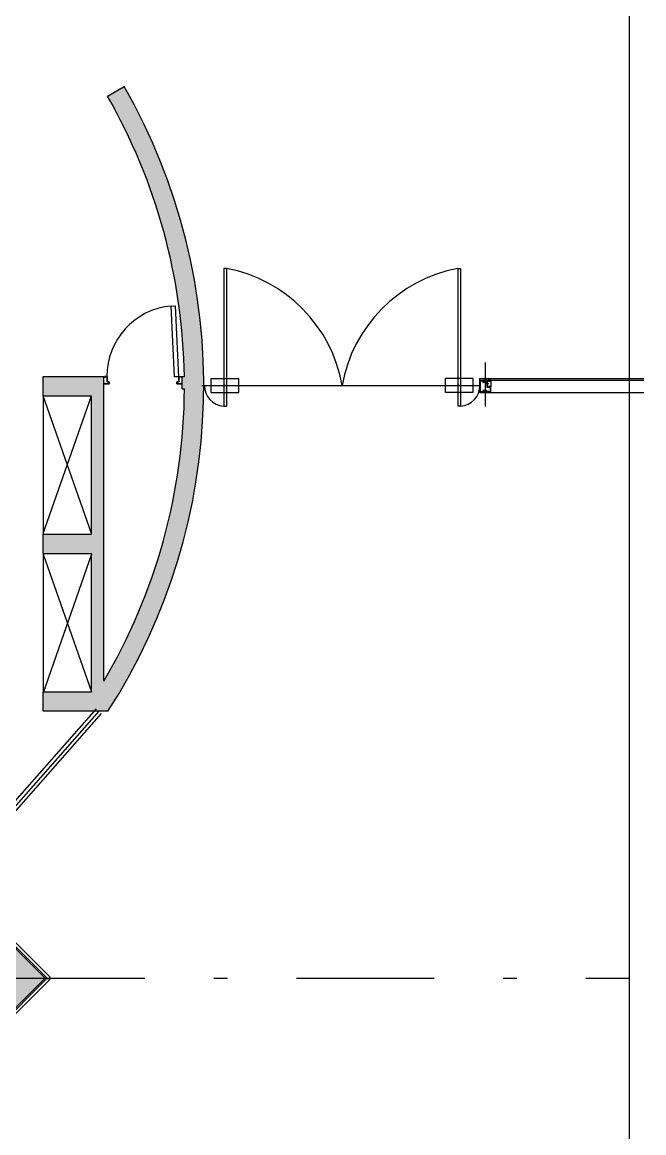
# Model space of a CAD drawing. Header units: millimetres. Extents: x 182 to 575, y -105 to 95.
# Drawn here: x 224.05 to 228.56, y -3.38 to 4.69 of the extents above; entities that cross this region are included whole.
import ezdxf

# ---------------------------------------------------------------- set-up
doc = ezdxf.new("R2010")
doc.units = ezdxf.units.MM
doc.header["$MEASUREMENT"] = 0
doc.linetypes.add('DASHDOT', pattern=[1, 0.5, -0.25, 0, -0.25])
for name, color, linetype in [('base', 253, 'Continuous'), ('EIXOS', 31, 'DASHDOT'), ('EIXOS_PERFIL', 181, 'DASHDOT'), ('XR_BL2_AND_MON-REV15$0$MARMORE', 7, 'Continuous')]:
    doc.layers.add(name, color=color, linetype=linetype)

# ---------------------------------------------------------------- blocks, each defined once
blk = doc.blocks.new('XR_BL2_AND_MON-REV15$0$PILAR_60X60_JUNTA')
at = {"layer": 'base'}
for points in [[(-0.4143, 0.01), (0, 0.4243), (0.4143, 0.01)], [(-0.4143, -0.01), (0, -0.4243), (0.4143, -0.01)]]:
    blk.add_hatch(color=256, dxfattribs=at).paths.add_polyline_path(points)
at = {"layer": 'base', "linetype": 'ByBlock'}
for points in [[(-0.4143, 0.01), (0, 0.4243), (0.4143, 0.01)], [(-0.4143, -0.01), (0, -0.4243), (0.4143, -0.01)]]:
    blk.add_lwpolyline(points, close=True, dxfattribs=at)
at = {"layer": 'base'}
blk.add_point((0, 0), dxfattribs=at)
blk = doc.blocks.new('XR_BL2_AND_MON-REV15$0$P_M')
at = {"layer": 'XR_BL2_AND_MON-REV15$0$MARMORE'}
for p, q in [((-0.0071, 0.0354), (-0.4596, -0.4172)), ((0.0071, 0.0212), (-0.4455, -0.4313)), ((0.0071, 0.0212), (-0.0071, 0.0354)), ((0, 0.0283), (0.0071, 0.0354)), ((0.4384, -0.4243), (0, 0.0141)), ((-0.4525, -0.4243), (-0.4596, -0.4172)), ((-0.4525, -0.4243), (-0.4596, -0.4313)), ((-0.4596, -0.4313), (-0.0071, -0.8839)), ((-0.4525, -0.4243), (-0.4455, -0.4313)), ((-0.4384, -0.4243), (0, -0.8627)), ((-0.0071, -0.8697), (0.4455, -0.4172)), ((0.4455, -0.4172), (0.4596, -0.4313)), ((0.4525, -0.4243), (0.4596, -0.4172)), ((-0.0071, -0.8697), (0.0071, -0.8839)), ((0, -0.8768), (-0.0071, -0.8839))]:
    blk.add_line(p, q, dxfattribs=at)
for points in [[(0.4596, -0.4172), (0.0071, 0.0354)], [(0.0071, -0.8839), (0.4596, -0.4313)]]:
    blk.add_lwpolyline(points, dxfattribs=at)
blk = doc.blocks.new('PERFIL_UNIT_ALCOA')
at = {"color": 1}
for p, q in [((-32.9, 82.7), (-31.8, 82.7)), ((-32.9, 75.7), (-32.9, 82.7)), ((-30.9, 81.8), (-30.9, 79.7)), ((-6.8, 94.7), (-9.4, 94.7)), ((-6.8, 94.7), (-9.4, 94.7)), ((-9.2, 91.6), (-5.5, 91.9)), ((-8, 95.9), (-7, 96.9)), ((-8, 96.3), (-7.5, 96.9)), ((-8, 96.7), (-7.9, 96.9)), ((-8, 95.9), (-7, 96.9)), ((-8, 96.3), (-7.5, 96.9)), ((-8, 96.7), (-7.9, 96.9)), ((-6.9, 95.7), (-8, 96.8)), ((-6.9, 95.7), (-8, 96.8)), ((-7.3, 95.7), (-8, 96.4)), ((-7.3, 95.7), (-8, 96.4)), ((-7.7, 95.7), (-8, 95.9)), ((-7.7, 95.7), (-8, 95.9)), ((-7.8, 95.7), (-6.6, 96.9)), ((-7.8, 95.7), (-6.6, 96.9)), ((-5.5, 94.7), (-7.7, 96.9)), ((-5.5, 94.7), (-7.7, 96.9)), ((-7.4, 95.7), (-6.2, 96.9)), ((-7.4, 95.7), (-6.2, 96.9)), ((-5.1, 94.7), (-7.2, 96.9)), ((-5.1, 94.7), (-7.2, 96.9)), ((-7, 95.7), (-5.8, 96.9)), ((-7, 95.7), (-5.8, 96.9)), ((-4.7, 94.7), (-6.8, 96.9)), ((-6.8, 95), (-4.9, 96.9)), ((-6.8, 95.4), (-5.3, 96.9)), ((-4.7, 94.7), (-6.8, 96.9)), ((-6.8, 95), (-4.9, 96.9)), ((-6.8, 95.4), (-5.3, 96.9)), ((-6.8, 94.7), (-6.8, 95.7)), ((-6.8, 94.7), (-6.8, 95.7)), ((-6, 94.7), (-6.8, 95.6)), ((-6, 94.7), (-6.8, 95.6)), ((-6.4, 94.7), (-6.8, 95.1)), ((-6.4, 94.7), (-6.8, 95.1)), ((-3.9, 94.7), (-6.8, 94.7)), ((-3.9, 94.7), (-6.8, 94.7)), ((-6.6, 94.7), (-4.5, 96.9)), ((-6.6, 94.7), (-4.5, 96.9)), ((-4.3, 94.7), (-6.4, 96.9)), ((-4.3, 94.7), (-6.4, 96.9)), ((-6.2, 94.7), (-4.1, 96.9)), ((-6.2, 94.7), (-4.1, 96.9)), ((-3.9, 94.8), (-6, 96.9)), ((-3.9, 94.8), (-6, 96.9)), ((-5.8, 94.7), (-3.6, 96.9)), ((-5.8, 94.7), (-3.6, 96.9)), ((-3.9, 95.3), (-5.6, 96.9)), ((-3.9, 95.3), (-5.6, 96.9)), ((-5.5, 91.9), (-1.4, 91.9)), ((-5.3, 94.7), (-3.2, 96.9)), ((-5.3, 94.7), (-3.2, 96.9)), ((-3.9, 95.7), (-5.1, 96.9)), ((-3.9, 95.7), (-5.1, 96.9)), ((-4.9, 94.7), (-2.8, 96.9)), ((-4.9, 94.7), (-2.8, 96.9)), ((-3.5, 95.7), (-4.7, 96.9)), ((-3.5, 95.7), (-4.7, 96.9)), ((-4.5, 94.7), (-3.9, 95.3)), ((-4.5, 94.7), (-3.9, 95.3)), ((-3.1, 95.7), (-4.3, 96.9)), ((-3.1, 95.7), (-4.3, 96.9)), ((-4.1, 94.7), (-3.9, 94.9)), ((-4.1, 94.7), (-3.9, 94.9)), ((-2.8, 95.8), (-3.9, 96.9)), ((-2.8, 95.8), (-3.9, 96.9)), ((-3.9, 95.7), (-3.9, 94.7)), ((-3.9, 95.7), (-3.9, 94.7)), ((-1.7, 94.7), (-3.9, 94.7)), ((-1.7, 94.7), (-3.9, 94.7)), ((-3.6, 95.7), (-2.8, 96.5)), ((-3.6, 95.7), (-2.8, 96.5)), ((-2.8, 96.2), (-3.4, 96.9)), ((-2.8, 96.2), (-3.4, 96.9)), ((-3.2, 95.7), (-2.8, 96)), ((-3.2, 95.7), (-2.8, 96)), ((-2.8, 96.6), (-3, 96.9)), ((-2.8, 96.6), (-3, 96.9)), ((38.8, 81.8), (38.8, 79.7)), ((40.8, 82.7), (39.7, 82.7)), ((40.8, 75.7), (40.8, 82.7)), ((-33.6, 19), (-33.6, 13.4)), ((-33.6, 13.4), (-15.2, 13.4)), ((-31.8, 75.7), (-32.9, 75.7)), ((-32.9, 42.7), (-31.8, 42.7)), ((-32.9, 35.7), (-32.9, 42.7)), ((-31.8, 35.7), (-32.9, 35.7)), ((-31.6, 79.7), (-31.6, 78.8)), ((-30.9, 79.7), (-31.6, 79.7)), ((-31.6, 78.8), (-30.9, 78.8)), ((-31.6, 39.6), (-31.6, 38.8)), ((-30.9, 39.6), (-31.6, 39.6)), ((-31.6, 38.8), (-30.9, 38.8)), ((-30.9, 78.8), (-30.9, 76.6)), ((-30.9, 41.8), (-30.9, 39.6)), ((-30.9, 38.8), (-30.9, 36.6)), ((-15.2, 19.2), (-21.3, 19.2)), ((-15.2, 19.2), (-21.3, 19.2)), ((-21.3, 13.4), (-15.2, 13.4)), ((-18.6, 19.2), (-12.9, 19.2)), ((-15.2, 19.2), (-15.2, 13.4)), ((-6.8, 23.7), (-9.4, 23.7)), ((-6.8, 23.7), (-9.4, 23.7)), ((-9.2, 26.8), (-5.5, 26.5)), ((-6.9, 22.8), (-8, 21.7)), ((-7.3, 22.8), (-8, 22.1)), ((-7.7, 22.8), (-8, 22.5)), ((-6.9, 22.8), (-8, 21.7)), ((-7.3, 22.8), (-8, 22.1)), ((-7.7, 22.8), (-8, 22.5)), ((-8, 22.6), (-7, 21.6)), ((-8, 22.6), (-7, 21.6)), ((-8, 22.1), (-7.5, 21.6)), ((-8, 22.1), (-7.5, 21.6)), ((-8, 21.7), (-7.9, 21.6)), ((-8, 21.7), (-7.9, 21.6)), ((-7.8, 22.8), (-6.6, 21.6)), ((-7.8, 22.8), (-6.6, 21.6)), ((-5.5, 23.7), (-7.7, 21.6)), ((-5.5, 23.7), (-7.7, 21.6)), ((-7.4, 22.8), (-6.2, 21.6)), ((-7.4, 22.8), (-6.2, 21.6)), ((-5.1, 23.7), (-7.2, 21.6)), ((-5.1, 23.7), (-7.2, 21.6)), ((-7, 22.8), (-5.8, 21.6)), ((-7, 22.8), (-5.8, 21.6)), ((-3.9, 23.7), (-6.8, 23.7)), ((-6.8, 23.7), (-6.8, 22.8)), ((-3.9, 23.7), (-6.8, 23.7)), ((-6.8, 23.7), (-6.8, 22.8)), ((-4.7, 23.7), (-6.8, 21.6)), ((-6, 23.7), (-6.8, 22.9)), ((-6.4, 23.7), (-6.8, 23.3)), ((-4.7, 23.7), (-6.8, 21.6)), ((-6, 23.7), (-6.8, 22.9)), ((-6.4, 23.7), (-6.8, 23.3)), ((-6.8, 23.5), (-4.9, 21.6)), ((-6.8, 23.5), (-4.9, 21.6)), ((-6.8, 23), (-5.3, 21.6)), ((-6.8, 23), (-5.3, 21.6)), ((-6.6, 23.7), (-4.5, 21.6)), ((-6.6, 23.7), (-4.5, 21.6)), ((-4.3, 23.7), (-6.4, 21.6)), ((-4.3, 23.7), (-6.4, 21.6)), ((-6.2, 23.7), (-4.1, 21.6)), ((-6.2, 23.7), (-4.1, 21.6)), ((-3.9, 23.6), (-6, 21.6)), ((-3.9, 23.6), (-6, 21.6)), ((-5.8, 23.7), (-3.6, 21.6)), ((-5.8, 23.7), (-3.6, 21.6)), ((-3.9, 23.2), (-5.6, 21.6)), ((-3.9, 23.2), (-5.6, 21.6)), ((-5.5, 26.5), (-1.4, 26.6)), ((-5.3, 23.7), (-3.2, 21.6)), ((-5.3, 23.7), (-3.2, 21.6)), ((-3.9, 22.8), (-5.1, 21.6)), ((-3.9, 22.8), (-5.1, 21.6)), ((-4.9, 23.7), (-2.8, 21.6)), ((-4.9, 23.7), (-2.8, 21.6)), ((-3.5, 22.8), (-4.7, 21.6)), ((-3.5, 22.8), (-4.7, 21.6)), ((-4.5, 23.7), (-3.9, 23.2)), ((-4.5, 23.7), (-3.9, 23.2)), ((-3.1, 22.8), (-4.3, 21.6)), ((-3.1, 22.8), (-4.3, 21.6)), ((-4.1, 23.7), (-3.9, 23.6)), ((-4.1, 23.7), (-3.9, 23.6)), ((-3.9, 22.8), (-3.9, 23.7)), ((-3.9, 22.8), (-3.9, 23.7)), ((-1.7, 23.7), (-3.9, 23.7)), ((-1.7, 23.7), (-3.9, 23.7)), ((-2.8, 22.7), (-3.9, 21.6)), ((-2.8, 22.7), (-3.9, 21.6)), ((-3.6, 22.8), (-2.8, 22)), ((-3.6, 22.8), (-2.8, 22)), ((-0.4, 19.2), (-3.5, 4.3)), ((-3.5, 13.3), (-3.5, 3.3)), ((-3.5, 8.3), (-3.5, 4.3)), ((-2.8, 22.3), (-3.4, 21.6)), ((-2.8, 22.3), (-3.4, 21.6)), ((-3.2, 22.8), (-2.8, 22.4)), ((-3.2, 22.8), (-2.8, 22.4)), ((-2.8, 21.8), (-3, 21.6)), ((-2.8, 21.8), (-3, 21.6)), ((10, 19.2), (-0.4, 19.2)), ((9.2, 26.6), (9.1, 25.9)), ((9.1, 25.9), (9.1, 25.9)), ((9.2, 26.6), (9.2, 26.6)), ((18, 26.9), (9.5, 26.9)), ((9.5, 26.9), (9.5, 26.9)), ((9.5, 25.1), (9.5, 25.1)), ((9.5, 25.1), (9.5, 24.2)), ((9.5, 24.2), (9.5, 24.2)), ((9.6, 19.2), (12.8, 4.3)), ((16.6, 24.9), (9.8, 25.4)), ((9.8, 25.4), (9.8, 25.4)), ((9.8, 23.9), (9.8, 23.9)), ((9.8, 23.9), (11.8, 23.9)), ((10.1, 25.9), (10.1, 25.9)), ((10.1, 25.9), (16.7, 25.4)), ((11.5, 22.5), (11.5, 22.5)), ((11.5, 22.5), (12, 21.4)), ((12.1, 22.7), (11.7, 22.7)), ((11.7, 22.7), (11.7, 22.7)), ((11.8, 39.3), (26.5, 39.3)), ((12, 21.4), (12, 21.4)), ((12.1, 23.6), (12.1, 22.7)), ((12.1, 22.7), (12.1, 22.7)), ((12.2, 21.2), (12.2, 21.2)), ((12.2, 21.2), (15.1, 21.2)), ((12.7, 41.8), (12.7, 41.8)), ((12.7, 41.8), (12.7, 39.8)), ((12.7, 39.8), (13.5, 39.8)), ((13.5, 38.9), (12.7, 38.9)), ((12.7, 38.9), (12.7, 36.9)), ((12.7, 36.9), (12.7, 36.9)), ((12.8, 13.3), (12.8, 3.3)), ((12.8, 8.3), (12.8, 4.3)), ((14.6, 42.6), (13.5, 42.6)), ((13.5, 42.6), (13.5, 42.6)), ((13.5, 39.8), (13.5, 38.9)), ((13.5, 36.1), (13.5, 36.1)), ((13.5, 36.1), (14.6, 36.1)), ((14.6, 36.1), (14.6, 42.6)), ((14.6, 40.3), (15.2, 40.3)), ((14.6, 38.4), (15, 38.4)), ((15, 38.4), (15.2, 40.9)), ((15, 38.4), (15.5, 37.8)), ((15.1, 21.2), (15.1, 21.2)), ((15.2, 40.9), (15.8, 40.3)), ((15.2, 22.7), (15.2, 23.6)), ((15.6, 22.7), (15.2, 22.7)), ((15.2, 22.7), (15.2, 22.7)), ((15.3, 21.4), (15.8, 22.5)), ((15.3, 21.4), (15.3, 21.4)), ((15.5, 37.8), (15.8, 40.3)), ((15.5, 23.9), (18, 23.9)), ((15.6, 38.4), (16.2, 38.4)), ((15.6, 22.7), (15.6, 22.7)), ((15.8, 40.3), (16.3, 40.3)), ((15.8, 22.5), (15.8, 22.5)), ((16.2, 38.4), (16.4, 40.9)), ((16.2, 38.4), (16.7, 37.8)), ((16.4, 40.9), (16.9, 40.3)), ((16.6, 24.9), (16.6, 24.9)), ((16.7, 37.8), (16.9, 40.3)), ((16.7, 38.4), (17.3, 38.4)), ((16.7, 25.4), (16.7, 25.4)), ((16.8, 25.2), (16.8, 25.2)), ((16.8, 25.2), (16.8, 25.1)), ((16.8, 25.1), (16.8, 25.1)), ((16.9, 40.3), (17.5, 40.3)), ((17.3, 38.4), (17.5, 40.9)), ((17.3, 38.4), (17.8, 37.8)), ((17.5, 40.9), (18, 40.3)), ((17.8, 37.8), (18, 40.3)), ((17.9, 38.4), (18.4, 38.4)), ((18, 40.3), (18.6, 40.3)), ((18, 26.9), (18, 26.9)), ((18, 23.9), (18, 23.9)), ((18.3, 24.2), (18.3, 26.6)), ((18.3, 26.6), (18.3, 26.6)), ((18.3, 24.2), (18.3, 24.2)), ((18.4, 38.4), (18.7, 40.9)), ((18.4, 38.4), (18.9, 37.8)), ((18.7, 40.9), (19.2, 40.3)), ((18.9, 37.8), (19.2, 40.3)), ((19, 38.4), (19.1, 38.4)), ((19, 38.4), (19.4, 38.4)), ((19.2, 40.3), (19.2, 40.3)), ((19.2, 40.3), (19.6, 40.3)), ((19.4, 38.4), (19.6, 40.9)), ((19.4, 38.4), (19.9, 37.8)), ((19.6, 40.9), (20.2, 40.3)), ((19.9, 37.8), (20.2, 40.3)), ((20, 38.4), (20.6, 38.4)), ((20.2, 40.3), (20.7, 40.3)), ((20.6, 38.4), (20.8, 40.9)), ((20.6, 38.4), (21.1, 37.8)), ((20.8, 40.9), (21.3, 40.3)), ((21.1, 37.8), (21.3, 40.3)), ((21.1, 38.4), (21.7, 38.4)), ((21.3, 40.3), (21.9, 40.3)), ((21.7, 38.4), (21.9, 40.9)), ((21.7, 38.4), (22.2, 37.8)), ((21.9, 40.9), (22.4, 40.3)), ((22.2, 37.8), (22.4, 40.3)), ((22.3, 38.4), (22.8, 38.4)), ((22.4, 40.3), (23, 40.3)), ((22.8, 38.4), (23.1, 40.9)), ((22.8, 38.4), (23.4, 37.8)), ((23.1, 40.9), (23.6, 40.3)), ((23.4, 37.8), (23.6, 40.3)), ((23.4, 38.4), (23.5, 38.4)), ((23.6, 40.3), (23.6, 40.3)), ((24, 38.8), (24.1, 39.9)), ((24.4, 19.2), (24.4, 13.4)), ((30.6, 13.4), (24.4, 13.4)), ((42.9, 13.4), (24.4, 13.4)), ((26.2, 19.2), (32.3, 19.2)), ((26.2, 19.2), (44.6, 19.2)), ((38.8, 79.7), (39.5, 79.7)), ((38.8, 78.8), (38.8, 76.6)), ((39.5, 78.8), (38.8, 78.8)), ((39.5, 79.7), (39.5, 78.8)), ((39.7, 75.7), (40.8, 75.7)), ((42.9, 19), (42.9, 13.4))]:
    blk.add_line(p, q, dxfattribs=at)
for points in [[(-33.3, 19.2), (-0.4, 19.2), (-0.4, 19.2), (-0.4, 23.8), (-0.4, 23.8), (-3.4, 23.8, 1), (-3.4, 22.8), (-2.6, 22.8), (-2.6, 21.5), (-8.2, 21.5), (-8.2, 22.8), (-7.4, 22.8, 1), (-7.4, 23.8), (-10.4, 23.8), (-10.4, 22.9, -0.414214), (-12.4, 20.9), (-31.7, 20.9, -0.414214), (-33.7, 22.9), (-33.7, 95.5, -0.414214), (-31.7, 97.5), (-10.4, 97.5), (-10.4, 97.5), (-10.4, 95.4), (-10.4, 95.4, 0.419197), (-9.6, 94.6), (-7.4, 94.6, 1.022616), (-7.4, 95.6), (-8.2, 95.6), (-8.2, 96.9), (-2.6, 96.9), (-2.6, 95.6), (-3.4, 95.6, 1), (-3.4, 94.6), (-0.4, 94.6), (-0.4, 94.6), (-0.4, 99.2), (-35.4, 99.2), (-35.4, 99.2), (-35.4, 17.6, 0.414214), (-35, 17.2), (-34.1, 17.2, 0.414214), (-33.7, 17.6), (-33.7, 18.8, -0.414214), (-33.3, 19.2)], [(39.9, 96.5), (13.8, 96.5, 0.414214), (11.8, 94.5), (11.8, 91.1, -0.414214), (10.1, 89.4), (-3.5, 89.4), (-3.5, 86.4), (-5.3, 86.4), (-5.3, 89.4), (-13.1, 88.7, -1.000008), (-13.3, 90.9), (-5.4, 91.6), (-5.4, 91.6), (9.6, 91.6), (9.6, 98.8, -0.414214), (10, 99.2), (44.2, 99.2, -0.414214), (44.6, 98.8), (44.6, 62.6, -0.406616), (44.2, 62.2), (17.9, 62.2, 0.414214), (17.5, 61.8), (17.5, 27.3, -0.414214), (17.1, 26.9), (-5.4, 26.9), (-13, 27.5, -1.000008), (-12.8, 30.3), (-5.3, 29.7), (-5.3, 32.7), (-3.5, 32.7), (-3.5, 29.7), (12.8, 29.7, 0.414214), (14.8, 31.7), (14.8, 64.5, -0.414214), (15.2, 64.9), (39.9, 64.9, 0.414214), (41.9, 66.9), (41.9, 94.5, 0.414214), (39.9, 96.5)], [(18.6, 55.6), (18.6, 30.3), (18.2, 30.3, 1), (18.2, 28.8), (18.6, 28.8), (18.6, 23.8), (15.7, 23.8, 0.414173), (15.3, 23.4), (15.3, 22.8), (16.1, 22.8, -0.585709), (16.4, 22.2), (15.7, 21, -0.26127), (15.3, 20.8), (11.9, 20.8, -0.253886), (11.6, 21), (10.8, 22.2, -0.595041), (11.1, 22.8), (11.9, 22.8), (11.9, 23.4, 0.414173), (11.5, 23.8), (10, 23.8, 0.414214), (9.6, 23.4), (9.6, 19.6, 0.414214), (10, 19.2), (44.2, 19.2, 0.414214), (44.6, 19.6), (44.6, 61.7, 0.414214), (44.2, 62.1), (19, 62.1, 0.414214), (18.6, 61.7), (18.6, 57.1), (18.2, 57.1, 1), (18.2, 55.6), (18.6, 55.6)], [(12.7, 22), (12.7, 23.7), (12.7, 23.7, -0.414214), (12.9, 23.9), (12.9, 23.9), (14.4, 23.9), (14.4, 23.9, -0.414214), (14.6, 23.7), (14.6, 23.7), (14.6, 22), (14.6, 22, -0.414214), (14.4, 21.9), (14.4, 21.9), (12.9, 21.9), (12.9, 21.9, -0.414214), (12.7, 22)], [(19.7, 22.3), (18.5, 22.3, 0.414214), (18.1, 21.9), (18.1, 21.1, 0.414214), (18.5, 20.7), (43.1, 20.7), (43.1, 60.6), (20.1, 60.6), (20.1, 22.7, -0.414214), (19.7, 22.3)]]:
    blk.add_lwpolyline(points, format="xyb", dxfattribs=at)
for points in [[(-6.8, 95.7), (-8, 95.7), (-8, 96.9), (-2.8, 96.9), (-2.8, 95.7), (-3.9, 95.7)], [(-6.8, 95.7), (-8, 95.7), (-8, 96.9), (-2.8, 96.9), (-2.8, 95.7), (-3.9, 95.7)], [(-6.8, 22.8), (-8, 22.8), (-8, 21.6), (-2.8, 21.6), (-2.8, 22.8), (-3.9, 22.8)], [(-6.8, 22.8), (-8, 22.8), (-8, 21.6), (-2.8, 21.6), (-2.8, 22.8), (-3.9, 22.8)]]:
    blk.add_lwpolyline(points, dxfattribs=at)
for centre, radius, start, end in [((-31.8, 81.8), 0.869, 0, 90), ((-9.2, 93.2), 1.57, 97.37761, 269.71703), ((-1.6, 93.3), 1.44, 277.41154, 92.3804), ((39.7, 81.8), 0.869, 90, 180), ((-31.8, 76.6), 0.869, 270, 0), ((-31.8, 41.8), 0.869, 0, 90), ((-31.8, 36.6), 0.869, 270, 0), ((-9.2, 25.3), 1.57, 90.28297, 262.62239), ((-1.6, 25.1), 1.44, 267.6196, 82.58846), ((9.6, 25.9), 0.5, 173.08024, 359.99995), ((9.5, 26.6), 0.3, 90.00022, 173.07636), ((9.8, 25.1), 0.3, 86.92056, 179.9979), ((9.8, 24.2), 0.3, 180, 270), ((11.7, 22.5), 0.184, 90, 194.99982), ((11.8, 23.6), 0.3, 360, 90), ((12.2, 21.4), 0.184, 202.01916, 270), ((15.1, 21.4), 0.184, 270, 337.9776), ((15.5, 23.6), 0.3, 90, 180), ((15.6, 22.5), 0.184, 344.99746, 90), ((16.6, 25.1), 0.2, 266.92251, 0), ((16.6, 25.2), 0.2, 0, 86.45616), ((18, 26.6), 0.3, 0, 90), ((18, 24.2), 0.3, 270, 0), ((39.7, 76.6), 0.869, 180, 270)]:
    blk.add_arc(centre, radius, start, end, dxfattribs=at)
at = {"color": 1, "extrusion": (0, 0, -1)}
for centre, major_axis in [((13.5, 41.8), (0.573, -0.573)), ((13.5, 36.9), (0.573, 0.573))]:
    blk.add_ellipse(centre, major_axis=major_axis, ratio=1, start_param=2.356194, end_param=3.926991, dxfattribs=at)
at = {"color": 1}
for points, knots in [([(25, 39.3), (24.9, 39.3), (24.8, 39.3), (24.8, 39.3), (24.7, 39.3), (24.7, 39.2), (24.6, 39.2), (24.6, 39.1), (24.6, 39.1), (24.5, 39.1), (24.4, 39.1), (24.4, 39), (24.3, 39), (24.3, 39), (24.3, 39), (24.2, 38.9), (24.2, 38.9), (24.1, 38.9), (24.1, 38.9), (24, 38.8), (24, 38.8), (23.9, 38.8), (23.9, 38.7), (23.8, 38.7), (23.8, 38.7), (23.7, 38.6), (23.7, 38.6), (23.5, 38.5), (23.5, 38.4), (23.5, 38.4), (23.5, 38.4), (23.4, 38.2), (23.4, 38.2), (23.4, 38.2)], [0, 0, 0, 0, 0.051439, 0.072585, 0.094945, 0.148925, 0.177318, 0.208117, 0.229263, 0.263962, 0.286322, 0.316684, 0.341831, 0.370224, 0.385176, 0.410323, 0.432683, 0.466448, 0.484229, 0.519793, 0.54494, 0.583668, 0.608815, 0.635405, 0.653187, 0.684808, 0.766724, 0.798345, 0.829966, 0.855113, 0.870066, 0.927124, 1, 1, 1, 1]), ([(25, 39.3), (24.9, 39.4), (24.7, 39.6), (24.7, 39.6), (24.6, 39.6), (24.6, 39.7), (24.5, 39.7), (24.5, 39.7), (24.4, 39.8), (24.4, 39.8), (24.3, 39.9), (24.3, 39.9), (24.2, 39.9), (24.1, 40), (24, 40), (24, 40), (23.9, 40), (23.8, 40), (23.7, 40.1), (23.7, 40.2), (23.7, 40.3), (23.6, 40.3), (23.6, 40.3), (23.5, 40.4), (23.5, 40.4)], [0, 0, 0, 0, 0.07678, 0.102261, 0.156401, 0.18506, 0.227914, 0.244954, 0.311716, 0.342019, 0.377118, 0.407421, 0.432902, 0.525013, 0.566753, 0.587018, 0.625497, 0.657854, 0.688156, 0.805193, 0.825457, 0.896684, 0.922166, 1, 1, 1, 1])]:
    blk.add_open_spline(points, degree=3, knots=knots, dxfattribs=at)
at = {"layer": 'EIXOS_PERFIL', "linetype": 'ByBlock', "ltscale": 0.1}
blk.add_line((4.6, 206.7), (4.6, -114.6), dxfattribs=at)

msp = doc.modelspace()

# ---------------------------------------------------------------- hatches: boundary and pattern name
at = {"layer": 'base'}
msp.add_hatch(color=256, dxfattribs=at).paths.add_polyline_path([(224.2008, 2.1141), (224.2008, 1.9741), (224.5508, 1.9741), (224.5508, 0.9691), (224.2008, 0.9691), (224.2008, 0.8291), (224.5508, 0.8291), (224.5508, -0.1759), (224.2008, -0.1759), (224.2008, -0.3159), (224.6712, -0.3159, 0.279882), (224.7894, 4.2195), (224.6678, 4.15, -0.126767), (225.2259, 2.1141), (225.2108, 2.1141), (225.2108, 2.0241), (225.2264, 2.0241, -0.132406), (224.6408, -0.0983), (224.6408, 2.1141)])

# ---------------------------------------------------------------- linework, layer by layer
for p, q in [((224.6678, 4.15, 195.166), (224.7894, 4.2195, 195.166)), ((225.5114, 2.899, -97.583), (225.5114, 1.8995, -97.583)), ((225.5314, 2.899, -97.583), (225.5114, 2.899, -97.583)), ((225.5314, 2.899, -97.583), (225.5314, 1.8995, -97.583)), ((227.2114, 2.899, -97.583), (227.2114, 1.8995, -97.583)), ((227.2114, 2.899, -97.583), (227.2314, 2.899, -97.583)), ((227.2314, 2.899, -97.583), (227.2314, 1.8995, -97.583)), ((224.2008, 1.9741, 195.166), (224.2008, 2.1141, 195.166)), ((224.2008, 2.1141, 195.166), (224.6408, 2.1141, 195.166)), ((224.6408, -0.0983, 195.166), (224.6408, 2.1141, 195.166)), ((225.2108, 2.0241, 195.166), (225.2108, 2.1141, 195.166)), ((225.2108, 2.1141, 195.166), (225.2264, 2.1141, 195.166)), ((225.4214, 1.9991, -97.583), (225.4214, 2.0991, -97.583)), ((225.4214, 2.0991, -97.583), (225.6214, 2.0991, -97.583)), ((225.6214, 1.9991, -97.583), (225.6214, 2.0991, -97.583)), ((227.3214, 2.0991, -97.583), (227.1214, 2.0991, -97.583)), ((227.1214, 1.9991, -97.583), (227.1214, 2.0991, -97.583)), ((227.3214, 1.9991, -97.583), (227.3214, 2.0991, -97.583)), ((227.3714, 2.0991, 384.336), (228.5608, 2.0991)), ((227.3714, 1.9991, -97.583), (227.3714, 2.0991, -97.583)), ((225.2108, 2.0241, 195.166), (225.2264, 2.0241, 195.166)), ((225.3529, 2.0491, 195.166), (227.3731, 2.0491, 195.166)), ((227.3714, 2.089, 419.0764), (228.5608, 2.089)), ((224.2008, 1.9791, 195.166), (224.2008, 0.9741, 195.166)), ((224.2008, 0.9741), (224.5508, 1.9741)), ((224.5508, 0.9741, 195.166), (224.2008, 1.9741, 195.166)), ((224.2008, 1.9741, 195.166), (224.5508, 1.9741, 195.166)), ((224.5508, 0.9691, 195.166), (224.5508, 1.9741, 195.166)), ((225.4214, 1.9991, -97.583), (225.6214, 1.9991, -97.583)), ((227.3214, 1.9991, -97.583), (227.1214, 1.9991, -97.583)), ((227.3714, 1.9991, 384.336), (228.5608, 1.9991)), ((225.5114, 1.8995, -97.583), (225.5314, 1.8995, -97.583)), ((227.2314, 1.8995, -97.583), (227.2114, 1.8995, -97.583)), ((224.2008, 0.8291, 195.166), (224.2008, 0.9691, 195.166)), ((224.2008, 0.9691, 195.166), (224.5508, 0.9691, 195.166)), ((224.2008, 0.8291, 195.166), (224.5508, 0.8291, 195.166)), ((224.2008, 0.8241), (224.5508, -0.1759)), ((224.5508, 0.8241), (224.2008, -0.1809, 195.166)), ((224.2008, 0.8241, 195.166), (224.2008, -0.1809, 195.166)), ((224.5508, -0.1759, 195.166), (224.5508, 0.8291, 195.166)), ((224.2008, -0.3159, 195.166), (224.2008, -0.1759, 195.166)), ((224.2008, -0.1759, 195.166), (224.5508, -0.1759, 195.166)), ((223.8621, -1.1214, 195.166), (224.5878, -0.2993, 195.166)), ((223.8809, -1.1379, 195.166), (224.6066, -0.3159, 195.166)), ((224.6712, -0.3159, 195.166), (224.2008, -0.3159, 195.166)), ((223.8996, -1.1545, 195.166), (224.6253, -0.3324, 195.166))]:
    msp.add_line(p, q, dxfattribs=at)
for points in [[(228.455, -4.9696), (181.9392, -4.9696), (181.9392, 11.8133), (228.455, 11.8133)], [(225.1833, 2.1125), (225.1533, 2.1116), (225.1295, 2.6264), (225.1595, 2.6273)]]:
    msp.add_lwpolyline(points, close=True, dxfattribs=at)
at = {"layer": 'base', "elevation": 195.166}
for points in [[(224.6792, 2.0611, 0.414214), (224.6808, 2.0627), (224.6808, 2.0745, 0.414214), (224.6792, 2.0761), (224.6666, 2.0761, -0.414214), (224.6658, 2.0769), (224.6658, 2.1125, 0.414214), (224.6642, 2.1141), (224.6474, 2.1141, 0.414214), (224.6458, 2.1125), (224.6458, 2.1061), (224.6466, 2.1061), (224.6466, 2.1125, -0.414214), (224.6474, 2.1133), (224.6642, 2.1133, -0.414214), (224.665, 2.1125), (224.665, 2.0769, 0.414214), (224.6666, 2.0753), (224.6792, 2.0753, -0.414214), (224.68, 2.0745), (224.68, 2.0627, -0.414214), (224.6792, 2.0619), (224.6474, 2.0619, -0.414214), (224.6466, 2.0627), (224.6466, 2.0691), (224.6458, 2.0691), (224.6458, 2.0627, 0.414214), (224.6474, 2.0611)], [(225.1724, 2.0611, -0.414214), (225.1708, 2.0627), (225.1708, 2.0745, -0.414214), (225.1724, 2.0761), (225.185, 2.0761, 0.414214), (225.1858, 2.0769), (225.1858, 2.1125, -0.414214), (225.1874, 2.1141), (225.2042, 2.1141, -0.414214), (225.2058, 2.1125), (225.2058, 2.1061), (225.205, 2.1061), (225.205, 2.1125, 0.414214), (225.2042, 2.1133), (225.1874, 2.1133, 0.414214), (225.1866, 2.1125), (225.1866, 2.0769, -0.414214), (225.185, 2.0753), (225.1724, 2.0753, 0.414214), (225.1716, 2.0745), (225.1716, 2.0627, 0.414214), (225.1724, 2.0619), (225.2042, 2.0619, 0.414214), (225.205, 2.0627), (225.205, 2.0691), (225.2058, 2.0691), (225.2058, 2.0627, -0.414214), (225.2042, 2.0611)]]:
    msp.add_lwpolyline(points, format="xyb", close=True, dxfattribs=at)
at = {"layer": 'base'}
for centre, radius, start, end in [((220.9964, 2.0491, 195.166), 4.37, 327.23547, 29.77938), ((220.9964, 2.0491, 195.166), 4.23, 0.8806, 29.77938), ((225.3385, 1.8683, -97.583), 1.0487, 9.93046, 79.39668), ((227.4044, 1.8683, -97.583), 1.0487, 100.60332, 170.06954), ((225.1751, 2.1169), 0.5115, 95.11863, 180.31503), ((220.9964, 2.0491, 195.166), 4.23, 329.49169, 359.6615), ((225.5214, 2.0491, -97.583), 0.15, 180, 266.17745), ((227.2214, 2.0491, -97.583), 0.15, 273.82255, 0)]:
    msp.add_arc(centre, radius, start, end, dxfattribs=at)
for p in [(225.5214, 2.0491, -97.583), (227.2214, 2.0491, -97.583)]:
    msp.add_point(p, dxfattribs=at)
at = {"layer": 'EIXOS', "linetype": 'DASHDOT', "ltscale": 2}
msp.add_line((181.9392, -2.2534), (228.455, -2.2534), dxfattribs=at)

# ---------------------------------------------------------------- block references
at = {"layer": 'base', "xscale": -0.001000000000203727, "yscale": 0.001000000000203727, "zscale": 0.0009999999999763531, "rotation": 180}
msp.add_blockref('PERFIL_UNIT_ALCOA', (227.4068, 2.1024, -97.583), dxfattribs=at)
at = {"layer": 'base', "rotation": 89.99999999999999}
for name, p in [('XR_BL2_AND_MON-REV15$0$P_M', (223.3666, -2.2534, 195.166)), ('XR_BL2_AND_MON-REV15$0$PILAR_60X60_JUNTA', (223.7908, -2.2534, 195.166))]:
    msp.add_blockref(name, p, dxfattribs=at)

doc.saveas('drawing.dxf')
